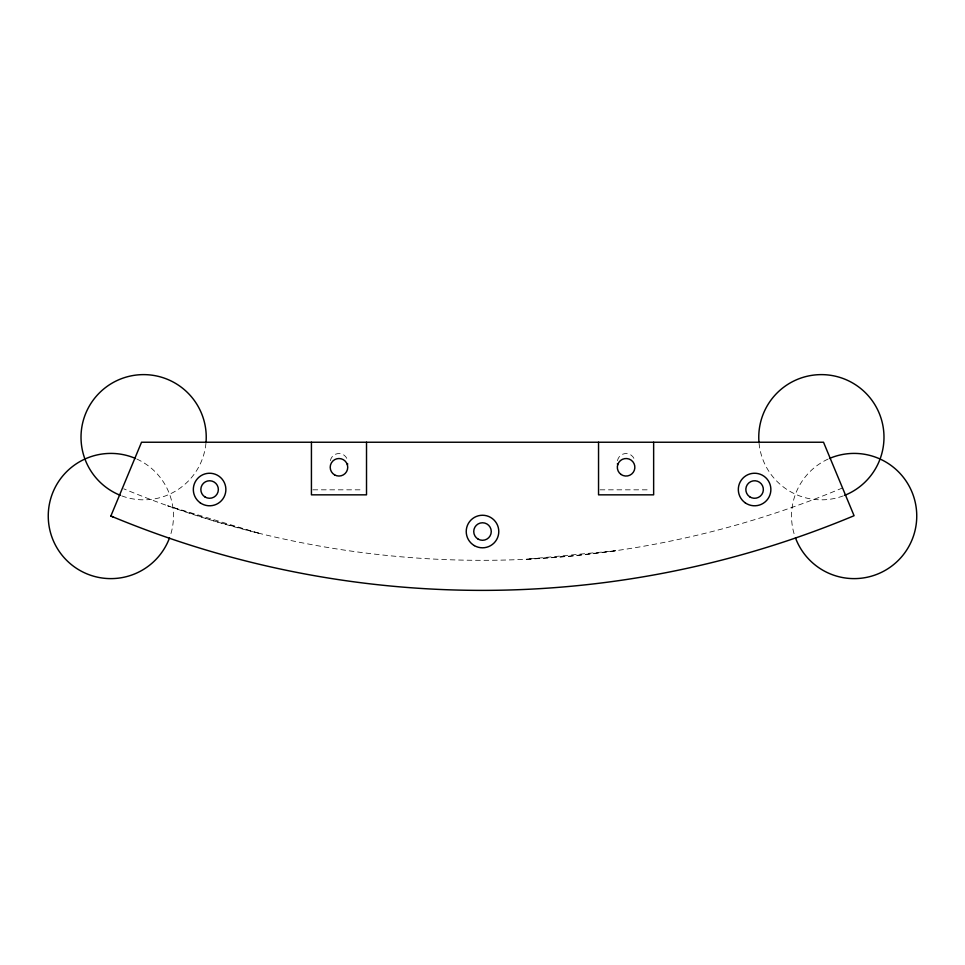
<?xml version="1.0" encoding="UTF-8"?>
<svg xmlns="http://www.w3.org/2000/svg" width="965" height="965" viewBox="0 0 965 965"><rect width="100%" height="100%" fill="white"/><g stroke="black" fill="none" stroke-linecap="round" stroke-linejoin="round"><path stroke-width="0.72" stroke-dasharray="4.83 3.62" d="M312.913 489.822L363.552 489.822M600.037 489.822L650.663 489.822M136.873 459.063A62.616 62.616 0 0 1 170.033 536.492M205.955 443.188A62.616 62.616 0 0 1 121.747 495.889M843.253 495.889A62.616 62.616 0 0 1 758.924 441.693M794.062 533.657A62.616 62.616 0 0 1 828.127 459.063M842.529 487.952A933.734 933.734 0 0 1 123.725 488.809M617.467 460.679A8.769 8.769 0 0 1 634.705 460.679M330.356 460.679A8.769 8.769 0 0 1 347.593 460.679M615.332 550.774L570.436 556.142L526.106 559.29L615.332 550.774M258.765 533.223L213.132 520.75L167.608 505.769L258.765 533.223"/><path stroke-width="1.45" d="M110.866 516.01L141.541 442.235L823.519 442.235L854.073 515.708A963.782 963.782 0 0 1 110.866 516.01L113.351 517.047M653.643 442.235L653.643 494.84L598.541 494.84L598.541 442.235M366.519 442.235L366.519 494.84L311.43 494.84L311.43 442.235M169.526 537.891A62.616 62.616 0 0 1 88.056 574.32A62.616 62.616 0 0 1 52.918 492.283A62.616 62.616 0 0 1 135.51 458.459M120.36 495.359A62.616 62.616 0 0 1 83.412 420.065A62.616 62.616 0 0 1 154.497 375.566A62.616 62.616 0 0 1 206.076 441.693M758.924 441.693A62.616 62.616 0 0 1 810.504 375.566A62.616 62.616 0 0 1 881.588 420.065A62.616 62.616 0 0 1 844.64 495.359M829.49 458.459A62.616 62.616 0 0 1 912.082 492.283A62.616 62.616 0 0 1 876.944 574.32A62.616 62.616 0 0 1 795.474 537.891M617.697 464.78A8.769 8.769 0 0 1 617.431 463.67M347.629 463.67A8.769 8.769 0 0 1 347.376 464.78M205.014 496.987A8.769 8.769 0 0 0 218.355 489.75A8.769 8.769 0 0 0 205.424 481.812A8.769 8.769 0 0 0 205.014 496.987M749.684 496.782A8.769 8.769 0 0 0 763.339 490.148A8.769 8.769 0 0 0 750.77 481.631A8.769 8.769 0 0 0 749.684 496.782M478.121 539.121A8.769 8.769 0 0 0 491.269 531.522A8.769 8.769 0 0 0 478.121 523.935A8.769 8.769 0 0 0 478.121 539.121M621.038 474.454A8.769 8.769 0 0 0 634.825 468.073A8.769 8.769 0 0 0 622.413 459.328A8.769 8.769 0 0 0 621.038 474.454M334.59 474.877A8.769 8.769 0 0 0 347.738 467.289A8.769 8.769 0 0 0 334.59 459.69A8.769 8.769 0 0 0 334.59 474.877M200.225 502.825A16.284 16.284 0 0 0 225.81 490.98A16.284 16.284 0 0 0 202.759 474.744A16.284 16.284 0 0 0 200.225 502.825M474.358 545.623A16.284 16.284 0 0 0 498.784 531.522A16.284 16.284 0 0 0 474.358 517.433A16.284 16.284 0 0 0 474.358 545.623M745.221 502.825A16.284 16.284 0 0 0 770.806 490.98A16.284 16.284 0 0 0 747.754 474.744A16.284 16.284 0 0 0 745.221 502.825"/></g></svg>
